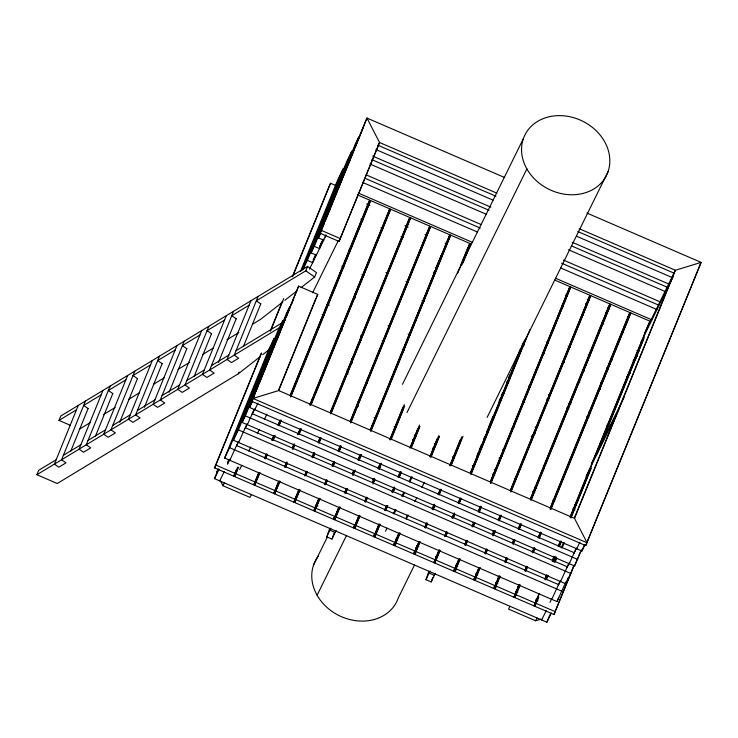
<?xml version="1.0" encoding="UTF-8"?>
<svg xmlns="http://www.w3.org/2000/svg" width="738" height="738" viewBox="0 0 738 738"><rect width="100%" height="100%" fill="white"/><g stroke="black" fill="none" stroke-linecap="round" stroke-linejoin="round"><path stroke-width="1.11" d="M336.094 530.401L331.999 539.091L326.777 536.84L329.683 528.491M331.999 539.091L334.176 532.827M435.291 573.241L431.195 581.931L425.974 579.681L428.879 571.332M431.195 581.931L432.652 577.762M259.988 356.814L238.263 373.825L57.269 483.519L36.9 474.719L38.69 470.309L56.171 459.719M70.193 425.245L58.985 420.402L60.774 416.001L307.589 266.418L316.454 272.58L314.665 276.99L301.086 287.617M78.265 405.402L54.381 464.119L58.819 467.2L66.014 462.837L61.577 459.756L85.46 401.038M70.793 451.093L88.154 408.391M102.942 390.448L79.067 449.165L83.495 452.246L90.7 447.883L86.263 444.802L110.137 386.085M95.47 436.14L112.84 393.437M127.628 375.485L103.744 434.202L108.182 437.283L115.377 432.92L110.94 429.839L134.823 371.122M119.722 422.247L137.517 378.474M152.305 360.531L128.43 419.249L132.858 422.33L140.063 417.966L135.626 414.885L159.5 356.168M144.399 407.293L162.203 363.52M176.991 345.569L153.107 404.295L157.545 407.367L164.74 403.003L160.303 399.931L184.186 341.214M169.085 392.33L186.88 348.557M201.668 330.615L177.793 389.332L182.221 392.413L189.426 388.05L184.989 384.968L208.863 326.251M194.195 376.306L211.566 333.604M226.354 315.661L202.47 374.378L206.908 377.459L214.103 373.096L209.666 370.015L233.549 311.298M218.448 362.413L236.243 318.641M250.92 300.763L227.046 359.48L231.474 362.561L238.669 358.198L234.241 355.126L258.115 296.408M243.448 346.454L260.818 303.752M238.263 373.825L238.983 372.063M237.728 466.988L233.734 476.204L214.592 467.929L261.049 353.705M270.163 331.279L282.322 301.39M292.303 276.833L329.203 186.087L330.587 183.282L335.624 185.459M214.592 467.929L261.566 353.022M270.68 330.606L283.706 298.576M292.82 276.16L330.587 183.282M218.153 469.008L216.465 473.159L217.848 470.346M551.434 612.946L546.867 622.217L214.472 478.648L218.365 469.073M224.61 458.04L269.084 348.677L274.158 338.373L229.684 447.735L224.61 458.04L557.005 601.608L565.972 581.719M300.467 271.501L338.032 179.131L343.105 168.827L301.648 270.754M233.374 440.235L277.839 330.882L282.912 320.578L238.439 429.931L233.374 440.235L565.769 583.813L570.834 573.5L238.439 429.931M302.746 269.628L346.786 161.336L351.86 151.022L307.386 260.385L302.829 269.665M242.129 422.44L286.602 313.078L289.831 306.519L245.357 415.881L242.129 422.44L574.524 566.009L581.645 549.875M311.076 252.894L355.55 143.532L358.779 136.973L314.305 246.335L311.076 252.894L316.298 255.145M251.566 401.251L298.613 286.141L317.755 294.416L278.66 390.559L252.949 398.437L251.566 401.251L585.704 545.576L701.1 262.387L586.904 213.061M319.914 233.171L366.961 118.062L379.535 142.48L339.056 241.437L319.914 233.171L366.961 118.062L504.423 177.434M298.613 286.141L252.949 398.437L587.079 542.762L574.505 518.344L278.66 390.559M584.671 545.4L581.904 551.018L249.509 407.45L255.117 393.649M255.985 391.527L258.143 386.214M259.001 384.092L272.82 350.116M273.687 347.995L275.846 342.681M276.704 340.559L285.338 319.323M286.206 317.202L290.523 306.584M291.39 304.462L293.549 299.148M323.668 240.164L318.456 237.904L324.499 223.042M325.357 220.92L337.017 192.249M337.884 190.127L342.201 179.509M343.059 177.388L354.72 148.716M355.587 146.594L359.904 135.977M360.762 133.855L362.921 128.541M260.763 303.89L256.326 300.809L305.8 270.828L307.589 266.418M227.793 463.15L229.094 459.959M238.356 441.499L229.832 460.291M247.119 423.695L238.595 442.496M316.067 254.149L312.608 262.645L307.386 260.385M319.748 246.658L321.906 241.344M254.029 409.645L247.35 424.691M323.41 239.038L319.526 248.595L314.305 246.335M324.969 236.972L325.827 234.85M233.734 476.204L236.344 469.792M259.038 472.431L253.752 484.848L234.61 476.582L237.212 470.171M234.61 476.582L238.595 467.357M278.558 390.199L315.947 298.281M339.056 241.437L379.535 142.48L496.822 193.135M253.752 484.848L258.521 473.104M264.601 458.16L266.344 453.888M271.981 440.005L273.724 435.734M278.06 425.06L279.794 420.789M290.219 395.171L368.363 203.005M264.684 458.547L266.418 454.276M272.064 440.401L273.798 436.13M278.143 425.457L280.311 420.116M290.302 395.559L369.747 200.192L357.653 194.97M279.056 481.075L273.761 493.491L254.619 485.226L259.831 472.412M265.477 458.529L267.211 454.257M272.857 440.383L274.591 436.112M278.936 425.439L281.104 420.097M290.652 396.61L370.614 200.57L389.756 208.836L309.877 405.273M254.619 485.226L259.914 472.8M265.551 458.925L267.294 454.654M273.364 439.71L275.108 435.438M279.01 425.826L281.187 420.494M290.735 397.007L370.614 200.57M273.761 493.491L278.54 481.748M284.619 466.803L285.92 463.593M292.433 447.588L293.733 444.377M297.645 434.774L299.812 429.433M310.228 403.815L389.756 208.836M284.702 467.191L286.87 461.859M292.516 447.975L294.25 443.704M298.152 434.101L300.329 428.76M299.065 489.718L293.779 502.135L274.637 493.87L279.84 481.056M285.486 467.172L287.22 462.911M292.866 449.027L294.6 444.756M298.945 434.082L301.113 428.741M310.67 405.254L390.633 209.214L409.774 217.479L330.329 412.846M274.637 493.87L279.923 481.444M285.569 467.569L287.303 463.298M292.949 449.424L294.683 445.152M299.028 434.47L301.196 429.138M311.178 404.581L390.633 209.214M293.779 502.135L298.982 489.322M304.628 475.447L306.371 471.176M312.442 456.232L313.751 453.021M318.521 441.278L319.822 438.077M330.246 412.459L409.774 217.479M304.711 475.835L306.445 471.564M312.091 457.689L314.259 452.348M318.17 442.745L320.338 437.403M319.084 498.362L313.788 510.779L294.647 502.513L299.859 489.7M305.504 475.816L307.239 471.554M312.884 457.671L314.619 453.4M318.964 442.726L320.698 438.455M330.679 413.898L410.642 217.858L429.784 226.123L350.338 421.49M294.647 502.513L299.942 490.087M306.012 475.143L307.322 471.942M313.392 456.997L314.702 453.796M319.037 443.114L321.214 437.782M331.196 413.225L410.642 217.858M313.788 510.779L318.567 499.036M324.646 484.091L326.38 479.82M332.46 464.875L333.76 461.665M338.539 449.922L340.273 445.66M350.255 421.103L429.784 226.123M324.72 484.479L326.464 480.207M332.109 466.333L333.844 462.062M338.179 451.388L340.356 446.047M339.093 507.006L333.807 519.423L314.665 511.157L319.868 498.344M325.513 484.46L327.248 480.198M332.893 466.315L334.628 462.043M338.973 451.37L341.141 446.029M350.698 422.542L430.66 226.501L449.802 234.767L370.356 430.134M314.665 511.157L319.951 498.731M325.596 484.857L327.331 480.586M333.41 465.641L334.711 462.44M339.056 451.757L341.224 446.425M350.771 422.939L430.66 226.501M333.807 519.423L338.576 507.679M345.089 491.665L346.39 488.464M352.469 473.519L353.779 470.318M358.114 459.636L359.849 455.364M370.273 429.747L449.802 234.767M344.738 493.122L346.473 488.851M352.552 473.907L353.853 470.706M358.198 460.032L360.365 454.691M326.777 536.84L330.873 528.14M336.519 514.266L339.12 507.855M345.2 492.91L346.934 488.639M358.659 459.82L360.827 454.479M375.153 419.249L403.372 349.858M409.452 334.914L423.344 300.744M428.99 286.87L442.449 253.771M359.111 515.65L353.816 528.067L334.674 519.801L339.886 506.988M345.532 493.113L347.266 488.842M352.912 474.958L354.646 470.687M358.982 460.014L361.159 454.673M371.14 430.125L450.669 235.145L469.811 243.411L457.661 273.309M334.674 519.801L339.96 507.384M345.605 493.501L347.349 489.229M352.985 475.355L355.163 470.014M359.065 460.411L361.242 455.069M370.79 431.582L450.669 235.145M353.816 528.067L359.028 515.253M365.107 500.309L366.408 497.108M372.487 482.163L373.788 478.962M378.133 468.279L379.433 465.078M389.849 439.461L402.874 407.431M461.047 264.37L467.993 247.295M364.747 501.766L366.491 497.495M372.57 482.551L374.304 478.279M378.207 468.676L380.384 463.335M389.932 439.848L404.258 404.618M379.12 524.294L373.834 536.71L354.692 528.445L359.895 515.631M365.541 501.757L367.275 497.486M373.354 482.532L374.655 479.331M379 468.658L381.168 463.316M390.725 439.83L403.308 408.87M461.923 264.748L470.687 243.789L462.874 263.005M354.692 528.445L359.978 516.028M365.624 502.144L367.358 497.873M373.004 483.999L374.738 479.728M379.083 469.054L381.251 463.713M391.232 439.156L404.692 406.066M373.834 536.71L379.037 523.897M384.683 510.023L386.417 505.751M392.062 491.877L393.363 488.667M398.142 476.923L400.31 471.591M409.867 448.104L417.68 428.889M384.766 510.41L386.5 506.139M392.146 492.264L394.313 486.923M398.225 477.32L400.393 471.979M410.383 447.422L419.498 425.005M399.138 532.937L393.843 545.354L374.701 537.089L379.913 524.275M385.559 510.401L387.293 506.13M392.939 492.246L394.673 487.975M399.009 477.301L401.186 471.96M411.167 447.412L418.981 428.197M374.701 537.089L379.987 524.672M385.633 510.788L387.81 505.456M393.446 491.573L394.756 488.371M399.092 477.698L401.26 472.357M411.25 447.8L419.931 426.453M393.843 545.354L398.621 533.611M429.876 456.748L437.256 438.593M430.392 456.075L438.64 435.789M419.147 541.581L413.861 553.998L394.71 545.733L399.922 532.919M431.186 456.056L438.999 436.841M394.71 545.733L400.005 533.316M406.084 518.362L407.385 515.161M430.826 457.514L439.516 436.158M413.861 553.998L418.63 542.255M424.71 527.31L426.01 524.109M432.09 509.165L433.824 504.893M438.169 494.211L439.903 489.94M449.894 465.392L460.309 439.765M424.793 527.698L426.961 522.366M432.606 508.482L434.341 504.211M438.252 494.608L440.42 489.266M449.968 465.779L461.693 436.961M439.165 550.225L433.87 562.642L414.728 554.376L419.94 541.563M425.577 527.688L427.32 523.417M433.4 508.473L434.7 505.262M439.036 494.589L441.213 489.257M450.761 465.761L461.619 439.073M414.728 554.376L420.014 541.96M425.66 528.076L427.394 523.805M433.04 509.93L434.783 505.659M439.119 494.986L441.287 489.645M451.278 465.088L463.003 436.269M425.974 579.681L430.07 570.991M476.96 455.687L478.261 452.486M479.128 450.346L481.305 445.014M483.547 439.488L484.848 436.287M486.508 432.2L487.892 428.815M488.759 426.684L493.021 416.186M499.1 401.241L500.401 398.04M501.268 395.9L502.578 392.699M508.648 377.755L509.958 374.553M513.86 364.941L515.161 361.74M516.028 359.609L518.205 354.268M519.072 352.137L520.373 348.926M433.87 562.642L439.082 549.828M444.728 535.954L446.462 531.683M452.108 517.808L453.842 513.537M458.621 501.794L459.922 498.593M470.337 472.966L523.307 342.718M444.802 536.351L446.545 532.08M452.182 518.196L454.359 512.864M458.261 503.251L460.438 497.91M470.42 473.362L524.69 339.914M459.174 558.869L453.888 571.286L434.737 563.02L439.949 550.207M445.595 536.332L447.329 532.061M452.975 518.177L454.709 513.906M459.054 503.233L460.789 498.962M470.779 474.414L526.775 336.694M434.737 563.02L440.032 550.603M446.112 535.659L447.412 532.449M453.492 517.504L454.793 514.303M459.137 503.63L461.305 498.288M471.287 473.731L529.902 329.609M453.888 571.286L458.658 559.542M464.737 544.598L466.471 540.327M472.117 526.452L473.851 522.181M478.63 510.438L480.364 506.167M490.355 481.61L569.884 286.63L554.764 280.108M464.82 544.995L466.554 540.723M472.2 526.84L473.934 522.569M478.279 511.895L480.447 506.554M490.429 482.006L569.884 286.63M479.193 567.513L473.897 579.93L454.756 571.664L459.968 558.85M465.604 544.976L467.348 540.705M472.984 526.821L474.728 522.559M479.063 511.877L481.241 506.545M490.788 483.058L570.751 287.008L589.893 295.274L510.447 490.65M454.756 571.664L460.042 559.247M465.687 545.364L467.422 541.092M473.501 526.148L474.802 522.947M479.146 512.273L481.314 506.932M490.871 483.445L570.751 287.008M473.897 579.93L478.676 568.186M485.189 552.172L486.49 548.971M492.569 534.026L493.87 530.825M498.648 519.082L499.949 515.88M510.364 490.253L589.893 295.274M484.829 553.638L486.573 549.367M492.643 534.423L493.953 531.212M498.288 520.539L500.465 515.198M499.202 576.157L493.916 588.573L474.765 580.308L479.977 567.494M485.622 553.62L487.357 549.349M493.002 535.465L494.737 531.203M499.082 520.521L501.25 515.189M511.24 490.632L590.769 295.652L609.911 303.927L530.456 499.294M474.765 580.308L480.06 567.891M485.705 554.007L487.44 549.736M493.085 535.862L495.253 530.521M499.165 520.917L501.333 515.576M510.88 492.089L590.769 295.652M493.916 588.573L499.119 575.769M505.198 560.815L506.499 557.614M512.578 542.67L513.879 539.469M518.657 527.725L519.524 525.585M530.382 498.897L608.094 307.801M504.847 562.282L506.582 558.011M512.661 543.067L513.962 539.856M518.307 529.183L520.475 523.842M519.211 584.8L513.925 597.217L494.783 588.952L499.995 576.138M505.631 562.264L507.375 557.993M513.454 543.048L514.755 539.847M519.091 529.164L521.268 523.832M530.816 500.346L610.778 304.296L629.92 312.571L550.041 508.999M494.783 588.952L500.069 576.535M505.715 562.651L507.449 558.38M513.095 544.506L514.829 540.234M519.174 529.561L521.342 524.22M531.332 499.663L610.778 304.296M513.925 597.217L519.137 584.413M525.216 569.459L526.517 566.258M532.596 551.314L533.897 548.113M538.233 537.439L540.41 532.098M550.391 507.541L628.103 316.445M524.856 570.926L526.6 566.655M532.236 552.771L534.413 547.439M538.316 537.827L540.484 532.495M539.229 593.444L533.934 605.861L514.792 597.595L520.004 584.782M525.65 570.908L527.384 566.636M533.03 552.762L534.764 548.491M539.109 537.808L541.277 532.476M550.825 508.989L630.796 312.94L649.938 321.214L570.483 516.582M514.792 597.595L520.087 585.179M525.733 571.295L527.467 567.033M533.546 552.079L534.847 548.878M539.192 538.205L541.36 532.864M550.908 509.377L630.796 312.94M533.934 605.861L536.544 599.459M545.225 578.112L546.526 574.902M552.605 559.957L553.906 556.756M558.251 546.083L559.552 542.873M569.976 517.255L589.072 470.281M591.682 463.879L642.042 340.034M643.342 336.832L649.938 321.214M544.875 579.57L546.609 575.299M552.255 561.415L553.989 557.144M558.334 546.471L560.502 541.139M574.007 565.797L553.952 614.505L534.81 606.239L537.845 598.767M545.659 579.551L547.402 575.28M553.039 561.406L554.782 557.135M559.118 546.452L561.295 541.12M571.277 516.563L590.815 468.519M596.894 453.575L642.909 340.412M534.81 606.239L538.795 597.024M545.742 579.939L547.476 575.677M553.555 560.723L555.29 556.452M559.201 546.849L561.369 541.507M570.926 518.021L591.332 467.846M596.968 453.971L644.292 337.598M574.422 517.965L674.006 273.078M574.505 518.344L675.39 270.265L701.1 262.387L585.704 545.576M559.893 581.599L551.784 599.357M568.647 563.795L560.548 581.553M576 548.685L569.302 563.758M546.867 622.217L549.902 614.763M557.005 601.608L558.74 597.346M565.769 583.813L568.361 577.42M553.952 614.505L573.924 565.4M574.524 566.009L577.992 557.494M578.86 555.363L580.151 552.172M581.904 551.018L584.496 544.635M433.372 273.586L434.71 270.486M435.595 268.42L441.398 254.988M318.456 237.904L320.753 233.217M313.161 259.868L315.679 254.758M319.702 246.566L323.226 239.407M309.48 269.121L326.095 235.357M214.472 478.648L219.038 469.377M249.509 407.45L252.728 400.891M227.673 462.136L228.679 460.088M227.525 464.22L230.044 459.11M236.584 445.807L238.595 441.711M245.145 428.418L247.156 424.322M252.193 414.092L254.711 408.972M219.693 480.908L224.251 471.628M254.721 409.71L257.949 403.151M312.608 292.801L338.281 240.616M251.39 494.598L250.007 497.403L222.931 485.715L224.315 482.901M316.371 297.22L317.755 294.416M368.825 202.064L369.747 200.192M239.702 469.488L241.723 465.392M248.771 451.066L250.782 446.979M257.322 433.676L259.342 429.581M264.37 419.35L266.888 414.239M468.427 246.224L469.811 243.411M313.576 564.976L327.294 537.107M402.468 384.332L523.362 138.643M317.091 595.252L346.556 535.382M379.064 469.313L380.587 466.213M406.998 412.533L526.877 168.919A45.525 38.007 26.2 0 1 566.867 116.18A45.525 38.007 26.2 0 1 603.324 180.487A45.525 38.007 26.2 0 1 526.877 168.919M393.225 513.786L395.236 509.7M401.786 496.397L403.797 492.301M409.341 481.047L411.352 476.96M385.522 531.231L387.035 528.159M394.083 513.832L396.094 509.746M402.644 496.443L404.655 492.347M409.691 482.117L412.21 476.997M396.195 539.561L399.212 533.417M406.26 519.1L408.28 515.004M414.821 501.702L416.841 497.606M421.868 487.375L424.387 482.265M414.488 565.04L398.234 598.075A45.525 38.007 26.2 0 1 337.93 615.012A45.525 38.007 26.2 0 1 318.272 556.24M487.126 417.422L608.02 171.742M608.527 306.731L609.911 303.927M628.536 315.375L629.92 312.571M509.949 606.285L508.565 609.099L535.631 620.787L541.148 619.099M644.615 333.041L675.39 270.265L579.238 228.734M640.944 342.284L673.665 275.791M591.286 463.971L624.007 397.468M586.101 476.296L618.822 409.793M545.502 579.561L547.513 575.465M554.063 562.171L556.581 557.052M561.111 547.845L563.629 542.725M536.286 600.068L539.312 593.933M546.36 579.607L548.371 575.511M554.921 562.208L556.932 558.122M561.969 547.891L564.478 542.771M535.631 620.787L537.015 617.974M549.985 602.263L551.489 599.191M558.537 584.865L560.557 580.778M567.098 567.476L569.616 562.356M574.146 553.149L576.664 548.039M541.646 619.966L546.212 610.686M576.682 548.768L579.911 542.209M282.986 301.796L260.348 319.517L252.507 324.268M284.794 300.375L297.469 290.449M262.71 354.692L269.951 349.019M511.416 428.833L514.275 426.887M577.042 384.018L579.893 382.072M609.385 361.934L612.236 359.987M502.809 449.562L505.668 447.615M535.151 427.477L538.002 425.531M569.385 404.101L571.286 402.8M600.778 382.662L603.629 380.716M633.112 360.587L635.962 358.64M499.036 458.298L501.886 456.352M531.314 436.25L535.115 433.658M597.78 390.872L600.631 388.926M58.985 420.402L76.466 409.811M101.152 394.848L83.671 405.448L88.099 408.529M125.829 379.895L108.348 390.485L112.785 393.566M150.515 364.932L133.034 375.531L137.462 378.612M175.192 349.978L157.711 360.568L162.148 363.649M199.878 335.015L182.397 345.615L186.825 348.696M224.555 320.061L207.074 330.652L211.511 333.733M249.13 305.172L231.76 315.698L236.188 318.779M79.363 429.202L90.608 422.385M103.357 414.655L115.137 407.524M128.873 399.193L139.667 392.653M153.403 384.332L164.196 377.791M177.932 369.461L189.703 362.33M202.461 354.6L213.254 348.059M226.99 339.729L238.761 332.598M63.376 455.355L80.857 444.756M88.053 440.401L105.534 429.802M112.739 425.439L130.22 414.848M137.416 410.485L154.897 399.885M162.102 395.522L179.583 384.932M186.779 380.568L204.26 369.969M211.465 365.605L228.835 355.079M236.031 350.716L282.599 322.497M36.9 474.719L279.831 327.488M298.309 489.894L300.467 490.669M315.818 505.152L317.967 505.936M377.718 145.155L495.945 196.225M577.854 231.547L674.338 273.272M375.928 149.565L493.095 200.173M576.489 236.188L672.549 277.682M372.699 156.115L490.927 207.184M572.208 242.285L669.32 284.231M371.86 159.666L489.026 210.275M571.369 245.837L667.429 287.322M370.07 164.067L486.185 214.223M568.518 249.785L665.639 291.731M366.057 174.832L481.111 224.527M563.454 260.09L660.565 302.036M365.209 178.375L480.272 228.07M561.553 263.18L658.665 305.126M362.367 182.323L477.421 232.018M560.815 268.042L656.875 309.526M358.354 193.088L472.357 242.322M555.751 278.346L651.802 319.831M366.685 204.002L369.849 205.367M587.3 299.296L589.413 300.2M607.356 307.958L609.468 308.862M627.411 316.62L629.523 317.524M405.005 225.736L408.169 227.101M425.06 234.398L427.173 235.302M445.115 243.06L447.228 243.964M565.456 295.034L567.568 295.947M585.511 303.696L587.623 304.609M605.566 312.358L607.678 313.272M360.873 219.168L362.985 220.081M380.937 227.83L383.04 228.743M400.992 236.492L403.105 237.405M561.443 305.79L563.546 306.704M581.498 314.453L583.61 315.366M601.553 323.115L603.666 324.028M621.608 331.786L623.721 332.69M636.912 350.476L638.942 351.353M321.298 230.357L340.439 238.632M568.195 346.27L570.308 347.174M588.26 354.932L590.363 355.836M608.315 363.594L610.418 364.507M628.37 372.256L630.483 373.17M385.9 272.709L388.013 273.614M405.955 281.372L408.068 282.276M546.351 342.008L548.463 342.921M606.525 367.994L608.629 368.908M626.58 376.657L628.684 377.57M341.777 266.141L343.89 267.055M361.832 274.804L363.945 275.717M421.998 300.79L424.11 301.704M522.283 344.102L524.395 345.015M542.338 352.764L544.45 353.677M562.393 361.426L564.505 362.34M582.448 370.098L584.561 371.002M388.05 325.403L390.162 326.316M408.105 334.065L410.217 334.978M508.39 377.386L510.502 378.29M528.445 386.048L530.557 386.961M548.5 394.71L550.613 395.623M568.555 403.372L570.668 404.286M588.61 412.035L590.723 412.948M327.146 304.277L329.259 305.191M506.6 381.786L508.703 382.699M546.71 399.11L548.823 400.024M566.766 407.773L568.878 408.686M586.821 416.435L588.933 417.348M606.876 425.097L608.988 426.01M322.072 314.582L324.185 315.495M382.247 340.569L384.36 341.482M402.302 349.231L404.415 350.144M502.578 392.551L504.691 393.455M522.633 401.214L524.746 402.118M374.083 417.745L376.195 418.649M394.138 426.407L396.251 427.311M414.193 435.069L416.306 435.983M434.248 443.732L436.361 444.645M494.414 469.719L496.526 470.632M514.478 478.381L516.582 479.294M534.533 487.043L536.646 487.956M574.644 504.368L576.756 505.281M412.404 439.47L414.516 440.383M432.459 448.132L434.571 449.045M452.514 456.794L454.626 457.708M472.569 465.457L474.682 466.37M492.624 474.119L494.737 475.032M532.744 491.443L534.847 492.357M552.799 500.106L554.902 501.019M572.854 508.768L574.967 509.681M252.368 413.732L574.321 552.79M245.357 415.881L577.753 559.45M372.644 479.248L374.756 480.161M472.929 522.559L475.041 523.473M492.984 531.222L495.097 532.135M513.039 539.884L515.152 540.797M533.094 548.555L535.207 549.459M245.45 427.782L567.411 566.849M236.695 445.586L558.648 584.644M229.684 447.735L562.079 591.304M395.448 539.146L397.561 540.059M415.503 547.808L417.616 548.721M435.558 556.47L437.671 557.384M455.614 565.133L457.726 566.046M475.669 573.795L477.781 574.708M495.733 582.457L497.836 583.371M515.788 591.12L517.891 592.033M535.843 599.782L537.956 600.695M215.976 465.124L235.118 473.39M235.994 473.768L255.136 482.034M256.003 482.412L275.145 490.678M276.012 491.056L295.163 499.322M296.03 499.7L315.172 507.965M316.039 508.344L335.19 516.609M336.058 516.987L355.199 525.253M356.067 525.631L375.218 533.897M376.085 534.275L395.227 542.541M396.094 542.919L415.245 551.194M416.112 551.563L435.254 559.838M436.121 560.207L455.263 568.481M456.139 568.85L475.281 577.125M476.148 577.494L495.29 585.769M496.167 586.138L515.308 594.413M516.176 594.782L535.318 603.057M536.194 603.435L555.336 611.701M333.484 517.559L335.596 518.473M353.548 526.222L355.651 527.135M373.603 534.884L375.716 535.797M393.658 543.546L395.771 544.46M413.714 552.208L415.826 553.122M453.824 569.533L455.936 570.446M473.879 578.195L475.992 579.109M493.934 586.858L496.047 587.771M330.006 530.281L335.227 532.532M429.202 573.122L434.424 575.382M498.039 576.904L500.087 577.928M517.513 586.618L519.561 587.632M416.767 545.714L418.824 546.738M305.8 270.828L314.665 276.99M636.553 352.958L637.604 355.006M636.322 354.341L637.355 356.334M220.441 480.881L222.931 485.715M348.65 250.127L348.973 252.405M354.664 293.493L355.301 298.06M360.522 335.725L361.159 340.292M366.694 380.236L367.164 383.659M339.775 273.069L340.089 275.357M351.648 358.668L352.275 363.234M357.653 402.044L358.29 406.61M335.458 284.084L335.772 286.362M341.297 326.233L341.925 330.79M347.294 369.517L347.93 374.065"/></g></svg>
